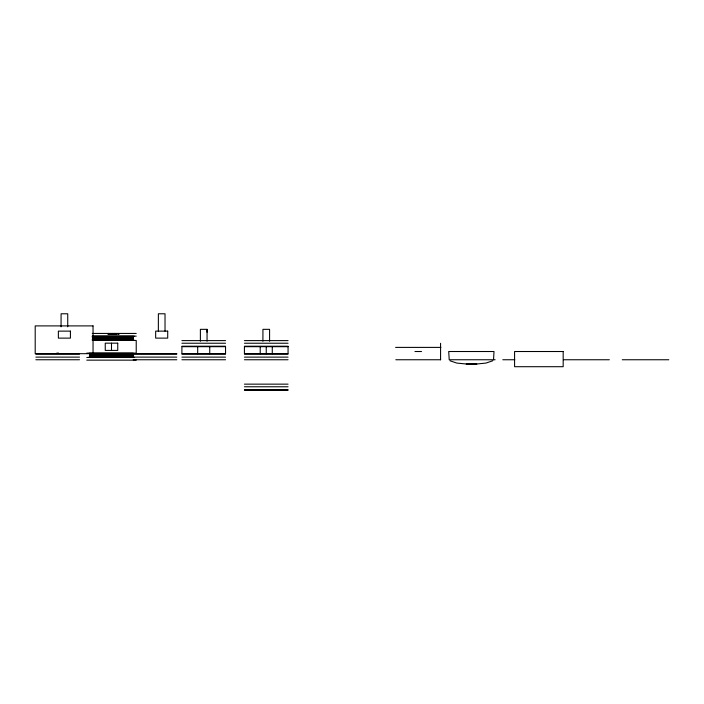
<?xml version="1.0" encoding="UTF-8"?>
<svg xmlns="http://www.w3.org/2000/svg" width="704" height="704" viewBox="0 0 704 704"><rect width="100%" height="100%" fill="white"/><g stroke="black" fill="none" stroke-linecap="round" stroke-linejoin="round"><path stroke-width="1.06" d="M207.055 332.226L207.055 329.34L200.385 329.34L200.385 341.255M493.53 359.753L494.014 351.516L448.721 351.516L449.214 359.753L495.123 359.753M492.712 360.8L485.927 363.079L476.722 364.003M471.161 363.977L466.242 363.977M476.819 363.977L475.798 363.986M476.291 363.977L468.864 364.003M475.182 363.994L471.574 363.977M469.234 364.003L466.453 363.977M92.303 333.441L136.224 333.441M92.303 336.142L136.224 336.142M92.338 336.23L134.279 336.23M92.752 336.477L133.786 336.477M92.919 336.662L133.584 336.662M92.259 336.864L133.426 336.864M92.365 337.093L133.302 337.093M92.426 337.339L133.232 337.339M92.453 337.594L133.206 337.594M92.444 338.219L133.214 338.219M92.444 338.386L133.311 338.298M92.453 339.011L133.206 339.011M92.426 339.266L133.232 339.266M92.365 339.513L133.302 339.513M92.259 339.742L133.426 339.742M92.919 339.944L133.584 339.944M92.752 340.129L133.786 340.129M92.55 340.27L134.024 340.27M92.303 340.463L136.224 340.463L136.224 353.118L86.777 353.118M181.905 340.604L225.544 340.604M244.429 340.604L288.068 340.604M181.905 343.235L225.544 343.235M244.429 343.235L288.068 343.235M181.905 346.218L225.544 346.218M244.429 346.218L288.068 346.218M395.604 347.398L440.898 347.398M414.964 351.516L421.538 351.516M88.977 353.311L133.505 353.311M89.214 353.461L133.276 353.461M89.417 353.637L133.364 353.637M133.162 353.681L176.801 353.681M89.575 353.848L133.426 353.848M89.698 354.077L133.302 354.077M35.869 354.138L79.508 354.138M133.162 354.138L176.801 354.138M181.905 354.138L225.544 354.138M244.429 354.138L288.068 354.138M89.769 354.323L133.232 354.323M89.795 354.57L133.206 354.57M89.795 355.995L133.206 355.995M89.769 356.242L133.232 356.242M89.698 356.488L133.302 356.488M89.575 356.717L133.426 356.717M89.417 356.928L133.584 356.928M35.869 357.122L79.508 357.122M89.214 357.104L176.801 357.122M181.905 357.122L225.544 357.122M244.429 357.122L288.068 357.122M88.977 357.254L134.024 357.254M86.777 357.447L133.619 357.421M35.869 359.753L79.508 359.753M133.162 359.753L176.801 359.753M181.905 359.753L225.544 359.753M244.429 359.753L288.068 359.753M395.806 359.753L440.695 359.753M502.788 359.753L514.782 359.753M563.446 359.753L609.365 359.753M622.266 359.753L668.8 359.753M86.777 360.149L136.224 360.149M244.429 384.146L288.068 384.146M244.429 386.769L288.068 386.769M244.429 389.752L288.068 389.752M244.429 390.218L288.068 390.218M473.502 364.003L474.038 364.003M466.127 363.977L456.808 363.079L450.023 360.8M440.572 343.279L440.572 359.753M272.272 346.676L272.272 353.681M269.579 341.255L269.579 329.34L262.935 329.34L262.909 341.255M266.244 346.676L266.244 353.681M260.216 346.676L260.216 353.681M209.748 346.676L209.748 353.681M207.055 329.34L207.055 341.255M197.692 346.676L197.692 353.681M165.026 331.126L165.026 313.782L158.374 313.782L158.356 331.126M119.02 333.441L119.02 334.25M118.527 333.441L118.527 334.25M116.917 333.441L116.917 334.25M116.468 333.441L116.468 334.25M115.914 333.441L115.914 334.25M115.43 333.441L115.43 334.25M114.726 333.441L114.726 334.277M114.356 333.441L114.356 334.277M114.294 333.441L114.294 334.277M114.154 334.277L114.066 333.441L114.039 334.277M113.749 333.441L113.749 334.277M112.737 333.441L112.737 334.277M112.482 333.441L112.482 334.277M112.332 333.441L112.332 334.277M112.244 333.441L112.218 334.277M111.901 333.441L111.901 334.277M111.496 343.165L111.496 350.416M110.977 333.441L110.977 334.277M110.836 333.441L110.862 334.277M110.405 333.441L110.405 334.277M109.164 333.441L109.164 334.277M108.935 333.441L109.014 334.277M108.759 333.441L108.698 334.277M108.583 333.441L108.583 334.277M108.214 333.441L108.214 334.277M108.126 333.441L108.126 334.277M67.734 326.788L67.734 313.782L61.09 313.782L61.063 326.788M58.52 353.038A2.895 2.878 1.5 0 1 57.684 353.162A2.895 2.869 -0.1 0 1 56.857 353.038M93.042 325.899L35.2 325.899L35.2 353.681L93.042 353.681L93.042 325.899M70.426 331.126L58.37 331.126L58.37 338.122L70.426 338.122L70.426 331.126M167.71 331.126L155.663 331.126L155.663 338.122L167.71 338.122L167.71 331.126M117.744 343.165L105.257 343.165L105.257 350.416L117.744 350.416L117.744 343.165M225.544 346.676L181.905 346.676L181.905 353.681L225.544 353.681L225.535 346.676M288.068 346.676L244.429 346.676L244.429 353.681L288.068 353.681L288.059 346.676M563.174 351.516L514.58 351.516L514.58 366.705L563.174 366.705L563.174 351.516M133.311 355.282L89.69 355.282L133.311 355.282M118.175 334.25L118.175 333.441L118.087 334.25"/></g></svg>
